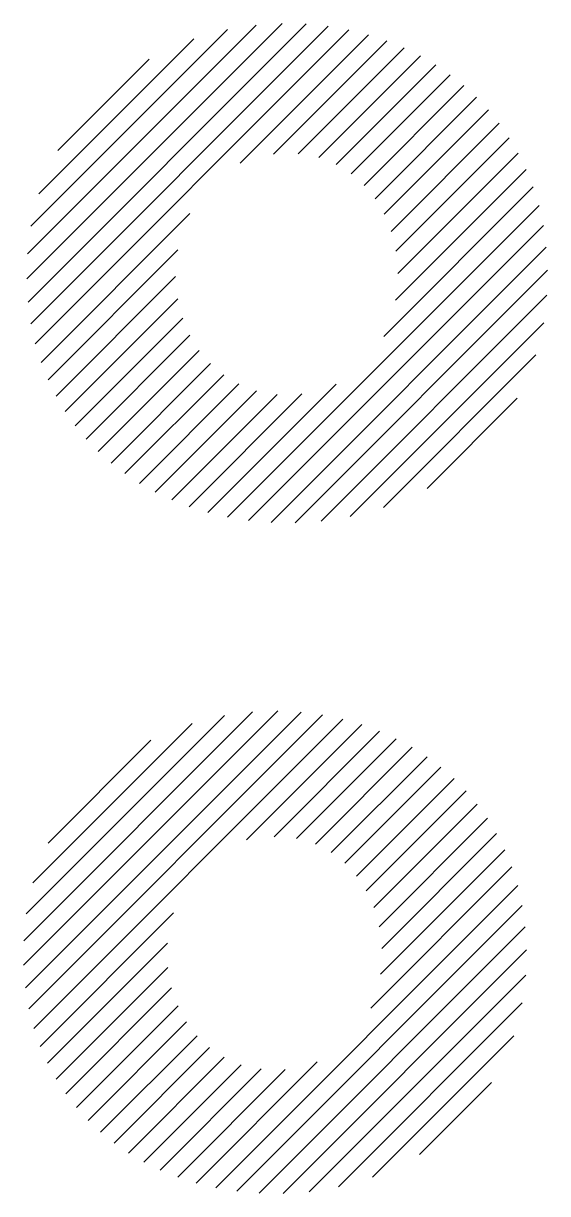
# Model space of a CAD drawing. Header units: millimetres. Extents: x -407 to 407, y -1471 to -78.
# Drawn here: x 111.72 to 130.73, y -276.61 to -234.21 of the extents above; entities that cross this region are included whole.
import ezdxf

# ---------------------------------------------------------------- set-up
doc = ezdxf.new("R2010")
doc.units = ezdxf.units.MM
doc.header["$MEASUREMENT"] = 0
doc.layers.add('Opsoro logo', color=5, linetype='Continuous', true_color=0x0000ff)
pattern_1 = [(225, (0, 0), (0.4419417, -0.4419417), [])]

msp = doc.modelspace()

# ---------------------------------------------------------------- hatches: boundary and pattern name
at = {"layer": 'Opsoro logo'}
h = msp.add_hatch(dxfattribs=at)
h.set_pattern_fill('Hatch1', color=256, scale=5, angle=225, style=0, pattern_type=2)
h.set_pattern_definition(pattern_1)
h.paths.add_polyline_path([(111.846, -243.332), (111.849, -243.074), (111.858, -242.818), (111.872, -242.565), (111.893, -242.316), (111.919, -242.069), (111.952, -241.826), (111.99, -241.585), (112.034, -241.348), (112.083, -241.114), (112.139, -240.882), (112.201, -240.654), (112.268, -240.429), (112.341, -240.207), (112.42, -239.988), (112.505, -239.772), (112.596, -239.559), (112.692, -239.35), (112.792, -239.144), (112.897, -238.943), (113.006, -238.746), (113.119, -238.552), (113.236, -238.363), (113.358, -238.178), (113.484, -237.996), (113.614, -237.819), (113.748, -237.646), (113.887, -237.477), (114.03, -237.311), (114.177, -237.15), (114.329, -236.993), (114.485, -236.839), (114.645, -236.69), (114.809, -236.545), (114.976, -236.404), (115.146, -236.267), (115.32, -236.134), (115.497, -236.005), (115.677, -235.881), (115.86, -235.76), (116.046, -235.644), (116.236, -235.532), (116.428, -235.424), (116.624, -235.32), (116.823, -235.22), (117.025, -235.124), (117.231, -235.033), (117.439, -234.946), (117.651, -234.863), (117.865, -234.784), (118.081, -234.711), (118.299, -234.643), (118.519, -234.58), (118.741, -234.521), (118.965, -234.468), (119.19, -234.42), (119.418, -234.377), (119.647, -234.339), (119.878, -234.306), (120.111, -234.278), (120.346, -234.255), (120.583, -234.237), (120.821, -234.224), (121.062, -234.217), (121.304, -234.214), (121.543, -234.217), (121.78, -234.224), (122.015, -234.237), (122.249, -234.255), (122.482, -234.278), (122.713, -234.306), (122.942, -234.339), (123.17, -234.377), (123.397, -234.42), (123.622, -234.468), (123.846, -234.521), (124.068, -234.58), (124.288, -234.643), (124.508, -234.711), (124.725, -234.784), (124.942, -234.863), (125.155, -234.946), (125.366, -235.033), (125.573, -235.124), (125.776, -235.22), (125.976, -235.32), (126.173, -235.424), (126.366, -235.532), (126.555, -235.644), (126.741, -235.76), (126.924, -235.881), (127.103, -236.005), (127.279, -236.134), (127.451, -236.267), (127.619, -236.404), (127.785, -236.545), (127.946, -236.69), (128.104, -236.839), (128.258, -236.993), (128.408, -237.15), (128.554, -237.311), (128.695, -237.477), (128.833, -237.646), (128.966, -237.819), (129.095, -237.996), (129.22, -238.178), (129.341, -238.363), (129.457, -238.552), (129.57, -238.746), (129.678, -238.943), (129.782, -239.144), (129.882, -239.35), (129.978, -239.559), (130.069, -239.772), (130.154, -239.988), (130.233, -240.207), (130.307, -240.429), (130.374, -240.654), (130.436, -240.882), (130.492, -241.114), (130.541, -241.348), (130.585, -241.585), (130.624, -241.826), (130.656, -242.069), (130.682, -242.316), (130.703, -242.565), (130.718, -242.818), (130.726, -243.074), (130.729, -243.332), (130.726, -243.591), (130.718, -243.846), (130.703, -244.099), (130.682, -244.348), (130.656, -244.594), (130.624, -244.837), (130.585, -245.076), (130.541, -245.313), (130.492, -245.546), (130.436, -245.776), (130.374, -246.003), (130.307, -246.226), (130.233, -246.447), (130.154, -246.664), (130.069, -246.878), (129.978, -247.088), (129.882, -247.295), (129.782, -247.499), (129.678, -247.698), (129.57, -247.893), (129.457, -248.084), (129.341, -248.271), (129.22, -248.455), (129.095, -248.634), (128.966, -248.809), (128.833, -248.98), (128.695, -249.147), (128.554, -249.31), (128.408, -249.47), (128.258, -249.625), (128.104, -249.776), (127.946, -249.923), (127.785, -250.066), (127.619, -250.205), (127.451, -250.339), (127.279, -250.469), (127.103, -250.595), (126.924, -250.717), (126.741, -250.834), (126.555, -250.947), (126.366, -251.056), (126.173, -251.161), (125.976, -251.261), (125.776, -251.357), (125.573, -251.449), (125.366, -251.537), (125.155, -251.62), (124.942, -251.699), (124.725, -251.773), (124.508, -251.843), (124.288, -251.908), (124.068, -251.968), (123.846, -252.023), (123.622, -252.074), (123.397, -252.119), (123.17, -252.16), (122.942, -252.196), (122.713, -252.227), (122.482, -252.253), (122.249, -252.275), (122.015, -252.292), (121.78, -252.304), (121.543, -252.311), (121.304, -252.313), (121.062, -252.311), (120.821, -252.304), (120.583, -252.292), (120.346, -252.275), (120.111, -252.253), (119.878, -252.227), (119.647, -252.196), (119.418, -252.16), (119.19, -252.119), (118.965, -252.074), (118.741, -252.023), (118.519, -251.968), (118.299, -251.908), (118.081, -251.843), (117.865, -251.773), (117.651, -251.699), (117.439, -251.62), (117.231, -251.537), (117.025, -251.449), (116.823, -251.357), (116.624, -251.261), (116.428, -251.161), (116.236, -251.056), (116.046, -250.947), (115.86, -250.834), (115.677, -250.717), (115.497, -250.595), (115.32, -250.469), (115.146, -250.339), (114.976, -250.205), (114.809, -250.066), (114.645, -249.923), (114.485, -249.776), (114.329, -249.625), (114.177, -249.47), (114.03, -249.31), (113.887, -249.147), (113.748, -248.98), (113.614, -248.809), (113.484, -248.634), (113.358, -248.455), (113.236, -248.271), (113.119, -248.084), (113.006, -247.893), (112.897, -247.698), (112.792, -247.499), (112.692, -247.295), (112.596, -247.088), (112.505, -246.878), (112.42, -246.664), (112.341, -246.447), (112.268, -246.226), (112.201, -246.003), (112.139, -245.776), (112.083, -245.546), (112.034, -245.313), (111.99, -245.076), (111.952, -244.837), (111.919, -244.594), (111.893, -244.348), (111.872, -244.099), (111.858, -243.846), (111.849, -243.591)], flags=0)
h.paths.add_polyline_path([(117.241, -243.332), (117.242, -243.23), (117.245, -243.128), (117.25, -243.026), (117.257, -242.925), (117.266, -242.824), (117.277, -242.723), (117.29, -242.622), (117.305, -242.522), (117.322, -242.422), (117.341, -242.322), (117.362, -242.222), (117.385, -242.123), (117.41, -242.024), (117.437, -241.925), (117.466, -241.826), (117.496, -241.728), (117.53, -241.63), (117.565, -241.534), (117.602, -241.438), (117.641, -241.344), (117.682, -241.251), (117.725, -241.16), (117.77, -241.069), (117.817, -240.98), (117.866, -240.892), (117.917, -240.805), (117.97, -240.72), (118.025, -240.636), (118.082, -240.552), (118.141, -240.471), (118.202, -240.39), (118.265, -240.311), (118.33, -240.232), (118.397, -240.156), (118.466, -240.082), (118.536, -240.01), (118.609, -239.94), (118.683, -239.872), (118.759, -239.806), (118.837, -239.742), (118.917, -239.68), (118.999, -239.62), (119.083, -239.562), (119.168, -239.506), (119.255, -239.453), (119.344, -239.401), (119.435, -239.351), (119.528, -239.303), (119.623, -239.258), (119.72, -239.215), (119.818, -239.175), (119.919, -239.138), (120.021, -239.104), (120.126, -239.074), (120.232, -239.046), (120.34, -239.021), (120.449, -238.999), (120.561, -238.98), (120.675, -238.964), (120.79, -238.951), (120.907, -238.941), (121.026, -238.933), (121.147, -238.929), (121.27, -238.928), (121.393, -238.929), (121.514, -238.933), (121.633, -238.941), (121.75, -238.951), (121.866, -238.964), (121.979, -238.98), (122.091, -238.999), (122.201, -239.021), (122.309, -239.046), (122.415, -239.074), (122.519, -239.104), (122.621, -239.138), (122.722, -239.175), (122.82, -239.215), (122.917, -239.258), (123.011, -239.303), (123.104, -239.351), (123.195, -239.401), (123.285, -239.453), (123.372, -239.506), (123.458, -239.562), (123.542, -239.62), (123.623, -239.68), (123.703, -239.742), (123.782, -239.806), (123.858, -239.872), (123.932, -239.94), (124.005, -240.01), (124.075, -240.082), (124.144, -240.156), (124.211, -240.232), (124.276, -240.311), (124.339, -240.39), (124.4, -240.471), (124.459, -240.552), (124.516, -240.636), (124.571, -240.72), (124.624, -240.805), (124.675, -240.892), (124.724, -240.98), (124.771, -241.069), (124.816, -241.16), (124.858, -241.251), (124.899, -241.344), (124.938, -241.438), (124.975, -241.534), (125.01, -241.63), (125.043, -241.728), (125.074, -241.826), (125.103, -241.925), (125.13, -242.024), (125.155, -242.123), (125.179, -242.222), (125.2, -242.322), (125.219, -242.422), (125.236, -242.522), (125.251, -242.622), (125.264, -242.723), (125.275, -242.824), (125.284, -242.925), (125.291, -243.026), (125.296, -243.128), (125.299, -243.23), (125.3, -243.332), (125.299, -243.434), (125.296, -243.536), (125.291, -243.638), (125.284, -243.74), (125.275, -243.841), (125.264, -243.942), (125.251, -244.042), (125.236, -244.143), (125.219, -244.243), (125.2, -244.343), (125.179, -244.443), (125.155, -244.542), (125.13, -244.641), (125.103, -244.74), (125.074, -244.838), (125.043, -244.937), (125.01, -245.034), (124.975, -245.13), (124.939, -245.224), (124.9, -245.318), (124.86, -245.409), (124.818, -245.499), (124.774, -245.588), (124.728, -245.675), (124.68, -245.761), (124.63, -245.845), (124.579, -245.928), (124.525, -246.009), (124.47, -246.089), (124.413, -246.167), (124.354, -246.244), (124.293, -246.32), (124.23, -246.393), (124.165, -246.465), (124.098, -246.536), (124.029, -246.604), (123.958, -246.671), (123.885, -246.736), (123.81, -246.8), (123.733, -246.862), (123.654, -246.922), (123.573, -246.98), (123.49, -247.037), (123.405, -247.092), (123.318, -247.145), (123.229, -247.196), (123.139, -247.246), (123.046, -247.294), (122.951, -247.339), (122.854, -247.382), (122.756, -247.421), (122.656, -247.458), (122.553, -247.491), (122.449, -247.522), (122.343, -247.55), (122.235, -247.575), (122.125, -247.597), (122.014, -247.616), (121.9, -247.632), (121.785, -247.645), (121.667, -247.655), (121.548, -247.662), (121.427, -247.667), (121.304, -247.668), (121.181, -247.667), (121.06, -247.662), (120.941, -247.655), (120.824, -247.645), (120.709, -247.632), (120.595, -247.616), (120.484, -247.597), (120.374, -247.575), (120.266, -247.55), (120.16, -247.522), (120.056, -247.491), (119.953, -247.458), (119.853, -247.421), (119.754, -247.382), (119.657, -247.339), (119.562, -247.294), (119.47, -247.246), (119.379, -247.196), (119.29, -247.145), (119.202, -247.092), (119.117, -247.037), (119.033, -246.98), (118.952, -246.922), (118.872, -246.862), (118.794, -246.8), (118.717, -246.736), (118.643, -246.671), (118.571, -246.604), (118.5, -246.536), (118.431, -246.465), (118.364, -246.393), (118.299, -246.32), (118.236, -246.244), (118.175, -246.167), (118.116, -246.089), (118.058, -246.009), (118.003, -245.928), (117.949, -245.845), (117.897, -245.761), (117.847, -245.675), (117.799, -245.588), (117.753, -245.499), (117.708, -245.409), (117.666, -245.318), (117.625, -245.224), (117.586, -245.13), (117.549, -245.034), (117.514, -244.937), (117.481, -244.838), (117.45, -244.74), (117.421, -244.641), (117.394, -244.542), (117.37, -244.443), (117.347, -244.343), (117.327, -244.243), (117.309, -244.143), (117.293, -244.042), (117.279, -243.942), (117.267, -243.841), (117.258, -243.74), (117.25, -243.638), (117.245, -243.536), (117.242, -243.434)], flags=0)
h = msp.add_hatch(dxfattribs=at)
h.set_pattern_fill('Hatch1', color=256, scale=5, angle=225, style=0, pattern_type=2)
h.set_pattern_definition(pattern_1)
h.paths.add_polyline_path([(111.72, -267.935), (111.723, -267.685), (111.731, -267.438), (111.745, -267.194), (111.765, -266.952), (111.791, -266.714), (111.822, -266.479), (111.859, -266.247), (111.901, -266.017), (111.949, -265.791), (112.003, -265.568), (112.063, -265.347), (112.128, -265.13), (112.199, -264.915), (112.275, -264.703), (112.358, -264.495), (112.445, -264.289), (112.538, -264.087), (112.635, -263.888), (112.736, -263.694), (112.842, -263.504), (112.951, -263.317), (113.064, -263.134), (113.182, -262.955), (113.304, -262.78), (113.43, -262.608), (113.559, -262.441), (113.694, -262.277), (113.832, -262.118), (113.974, -261.962), (114.12, -261.81), (114.271, -261.662), (114.426, -261.518), (114.584, -261.377), (114.745, -261.241), (114.91, -261.109), (115.077, -260.981), (115.248, -260.856), (115.421, -260.736), (115.598, -260.62), (115.778, -260.507), (115.961, -260.399), (116.147, -260.295), (116.336, -260.194), (116.529, -260.098), (116.724, -260.005), (116.923, -259.917), (117.124, -259.832), (117.329, -259.752), (117.536, -259.676), (117.745, -259.605), (117.956, -259.539), (118.168, -259.478), (118.383, -259.422), (118.599, -259.371), (118.817, -259.324), (119.036, -259.282), (119.258, -259.246), (119.481, -259.214), (119.706, -259.187), (119.933, -259.165), (120.162, -259.148), (120.392, -259.135), (120.625, -259.128), (120.859, -259.126), (121.089, -259.128), (121.318, -259.135), (121.545, -259.148), (121.771, -259.165), (121.996, -259.187), (122.219, -259.214), (122.441, -259.246), (122.661, -259.282), (122.88, -259.324), (123.098, -259.371), (123.314, -259.422), (123.528, -259.478), (123.742, -259.539), (123.953, -259.605), (124.164, -259.676), (124.373, -259.752), (124.579, -259.832), (124.782, -259.917), (124.982, -260.005), (125.179, -260.098), (125.372, -260.194), (125.562, -260.295), (125.748, -260.399), (125.931, -260.507), (126.111, -260.62), (126.287, -260.736), (126.46, -260.856), (126.63, -260.981), (126.797, -261.109), (126.96, -261.241), (127.12, -261.377), (127.276, -261.518), (127.429, -261.662), (127.577, -261.81), (127.722, -261.962), (127.863, -262.118), (127.999, -262.277), (128.132, -262.441), (128.261, -262.608), (128.385, -262.78), (128.506, -262.955), (128.623, -263.134), (128.735, -263.317), (128.844, -263.504), (128.949, -263.694), (129.05, -263.888), (129.146, -264.087), (129.239, -264.289), (129.327, -264.495), (129.409, -264.703), (129.486, -264.915), (129.556, -265.13), (129.622, -265.347), (129.681, -265.568), (129.735, -265.791), (129.783, -266.017), (129.826, -266.247), (129.863, -266.479), (129.894, -266.714), (129.919, -266.952), (129.939, -267.194), (129.953, -267.438), (129.962, -267.685), (129.965, -267.935), (129.962, -268.185), (129.953, -268.432), (129.939, -268.676), (129.919, -268.917), (129.894, -269.154), (129.863, -269.389), (129.826, -269.62), (129.783, -269.849), (129.735, -270.074), (129.681, -270.296), (129.622, -270.515), (129.556, -270.731), (129.486, -270.944), (129.409, -271.154), (129.327, -271.361), (129.239, -271.564), (129.146, -271.764), (129.05, -271.961), (128.949, -272.153), (128.844, -272.341), (128.735, -272.526), (128.623, -272.707), (128.506, -272.884), (128.385, -273.057), (128.261, -273.226), (128.132, -273.392), (127.999, -273.553), (127.863, -273.711), (127.722, -273.865), (127.577, -274.014), (127.429, -274.161), (127.276, -274.303), (127.12, -274.441), (126.96, -274.575), (126.797, -274.705), (126.63, -274.831), (126.46, -274.952), (126.287, -275.07), (126.111, -275.183), (125.931, -275.293), (125.748, -275.398), (125.562, -275.499), (125.372, -275.596), (125.179, -275.689), (124.982, -275.777), (124.782, -275.862), (124.579, -275.942), (124.373, -276.019), (124.164, -276.091), (123.953, -276.158), (123.742, -276.221), (123.528, -276.279), (123.314, -276.332), (123.098, -276.381), (122.88, -276.425), (122.661, -276.464), (122.441, -276.499), (122.219, -276.529), (121.996, -276.554), (121.771, -276.575), (121.545, -276.592), (121.318, -276.603), (121.089, -276.61), (120.859, -276.612), (120.625, -276.61), (120.392, -276.603), (120.162, -276.592), (119.933, -276.575), (119.706, -276.554), (119.481, -276.529), (119.258, -276.499), (119.036, -276.464), (118.817, -276.425), (118.599, -276.381), (118.383, -276.332), (118.168, -276.279), (117.956, -276.221), (117.745, -276.158), (117.536, -276.091), (117.329, -276.019), (117.124, -275.942), (116.923, -275.862), (116.724, -275.777), (116.529, -275.689), (116.336, -275.596), (116.147, -275.499), (115.961, -275.398), (115.778, -275.293), (115.598, -275.183), (115.421, -275.07), (115.248, -274.952), (115.077, -274.831), (114.91, -274.705), (114.745, -274.575), (114.584, -274.441), (114.426, -274.303), (114.271, -274.161), (114.12, -274.014), (113.974, -273.865), (113.832, -273.711), (113.694, -273.553), (113.559, -273.392), (113.43, -273.226), (113.304, -273.057), (113.182, -272.884), (113.064, -272.707), (112.951, -272.526), (112.842, -272.341), (112.736, -272.153), (112.635, -271.961), (112.538, -271.764), (112.445, -271.564), (112.358, -271.361), (112.275, -271.154), (112.199, -270.944), (112.128, -270.731), (112.063, -270.515), (112.003, -270.296), (111.949, -270.074), (111.901, -269.849), (111.859, -269.62), (111.822, -269.389), (111.791, -269.154), (111.765, -268.917), (111.745, -268.676), (111.731, -268.432), (111.723, -268.185)], flags=0)
h.paths.add_polyline_path([(116.933, -267.935), (116.934, -267.836), (116.936, -267.737), (116.941, -267.639), (116.948, -267.541), (116.957, -267.443), (116.967, -267.345), (116.98, -267.248), (116.994, -267.151), (117.011, -267.054), (117.029, -266.958), (117.049, -266.862), (117.072, -266.766), (117.096, -266.67), (117.122, -266.574), (117.15, -266.479), (117.18, -266.384), (117.212, -266.29), (117.245, -266.196), (117.281, -266.104), (117.319, -266.014), (117.359, -265.924), (117.4, -265.835), (117.444, -265.748), (117.489, -265.662), (117.537, -265.577), (117.586, -265.493), (117.637, -265.41), (117.691, -265.329), (117.746, -265.249), (117.803, -265.169), (117.862, -265.091), (117.923, -265.015), (117.985, -264.939), (118.05, -264.866), (118.116, -264.795), (118.184, -264.725), (118.254, -264.658), (118.326, -264.592), (118.4, -264.528), (118.475, -264.466), (118.553, -264.407), (118.632, -264.349), (118.712, -264.293), (118.795, -264.239), (118.879, -264.186), (118.965, -264.136), (119.053, -264.088), (119.143, -264.042), (119.235, -263.998), (119.328, -263.957), (119.424, -263.918), (119.521, -263.883), (119.62, -263.851), (119.72, -263.821), (119.823, -263.794), (119.927, -263.77), (120.033, -263.749), (120.141, -263.73), (120.25, -263.715), (120.362, -263.702), (120.475, -263.692), (120.59, -263.685), (120.707, -263.681), (120.826, -263.68), (120.945, -263.681), (121.062, -263.685), (121.177, -263.692), (121.29, -263.702), (121.402, -263.715), (121.511, -263.73), (121.619, -263.749), (121.725, -263.77), (121.83, -263.794), (121.932, -263.821), (122.033, -263.851), (122.132, -263.883), (122.229, -263.918), (122.324, -263.957), (122.418, -263.998), (122.509, -264.042), (122.599, -264.088), (122.687, -264.136), (122.773, -264.186), (122.858, -264.239), (122.94, -264.293), (123.021, -264.349), (123.1, -264.407), (123.177, -264.466), (123.252, -264.528), (123.326, -264.592), (123.398, -264.658), (123.468, -264.725), (123.536, -264.795), (123.602, -264.866), (123.667, -264.939), (123.729, -265.015), (123.79, -265.091), (123.849, -265.169), (123.906, -265.249), (123.961, -265.329), (124.014, -265.41), (124.066, -265.493), (124.115, -265.577), (124.162, -265.662), (124.208, -265.748), (124.252, -265.835), (124.293, -265.924), (124.333, -266.014), (124.371, -266.104), (124.406, -266.196), (124.44, -266.29), (124.472, -266.384), (124.502, -266.479), (124.53, -266.574), (124.556, -266.67), (124.58, -266.766), (124.602, -266.862), (124.623, -266.958), (124.641, -267.054), (124.657, -267.151), (124.672, -267.248), (124.685, -267.345), (124.695, -267.443), (124.704, -267.541), (124.711, -267.639), (124.715, -267.737), (124.718, -267.836), (124.719, -267.935), (124.718, -268.034), (124.715, -268.133), (124.711, -268.231), (124.704, -268.329), (124.695, -268.427), (124.685, -268.525), (124.672, -268.622), (124.657, -268.719), (124.641, -268.816), (124.623, -268.912), (124.602, -269.009), (124.58, -269.105), (124.556, -269.2), (124.53, -269.296), (124.502, -269.391), (124.472, -269.486), (124.44, -269.58), (124.407, -269.673), (124.371, -269.764), (124.334, -269.854), (124.295, -269.942), (124.254, -270.029), (124.212, -270.115), (124.167, -270.199), (124.121, -270.282), (124.073, -270.363), (124.023, -270.443), (123.971, -270.521), (123.918, -270.599), (123.862, -270.674), (123.805, -270.748), (123.746, -270.821), (123.686, -270.893), (123.623, -270.963), (123.558, -271.031), (123.492, -271.097), (123.423, -271.162), (123.353, -271.225), (123.28, -271.286), (123.206, -271.345), (123.13, -271.403), (123.051, -271.459), (122.971, -271.514), (122.889, -271.567), (122.805, -271.618), (122.719, -271.667), (122.632, -271.715), (122.542, -271.762), (122.45, -271.805), (122.357, -271.847), (122.261, -271.885), (122.164, -271.92), (122.066, -271.953), (121.965, -271.983), (121.862, -272.01), (121.758, -272.034), (121.652, -272.055), (121.544, -272.074), (121.434, -272.09), (121.323, -272.102), (121.209, -272.112), (121.094, -272.12), (120.977, -272.124), (120.859, -272.125), (120.74, -272.124), (120.623, -272.12), (120.508, -272.112), (120.395, -272.102), (120.284, -272.09), (120.174, -272.074), (120.066, -272.055), (119.96, -272.034), (119.856, -272.01), (119.754, -271.983), (119.653, -271.953), (119.554, -271.92), (119.457, -271.885), (119.362, -271.847), (119.269, -271.805), (119.177, -271.762), (119.087, -271.715), (118.999, -271.667), (118.913, -271.618), (118.828, -271.567), (118.746, -271.514), (118.665, -271.459), (118.585, -271.403), (118.508, -271.345), (118.433, -271.286), (118.359, -271.225), (118.287, -271.162), (118.217, -271.097), (118.149, -271.031), (118.082, -270.963), (118.018, -270.893), (117.955, -270.821), (117.894, -270.748), (117.835, -270.674), (117.778, -270.599), (117.723, -270.521), (117.669, -270.443), (117.617, -270.363), (117.567, -270.282), (117.519, -270.199), (117.472, -270.115), (117.428, -270.029), (117.385, -269.942), (117.344, -269.854), (117.304, -269.764), (117.267, -269.673), (117.231, -269.58), (117.197, -269.486), (117.165, -269.391), (117.135, -269.296), (117.107, -269.2), (117.081, -269.105), (117.057, -269.009), (117.036, -268.912), (117.016, -268.816), (116.998, -268.719), (116.983, -268.622), (116.97, -268.525), (116.958, -268.427), (116.949, -268.329), (116.942, -268.231), (116.937, -268.133), (116.934, -268.034)], flags=0)

doc.saveas('drawing.dxf')
